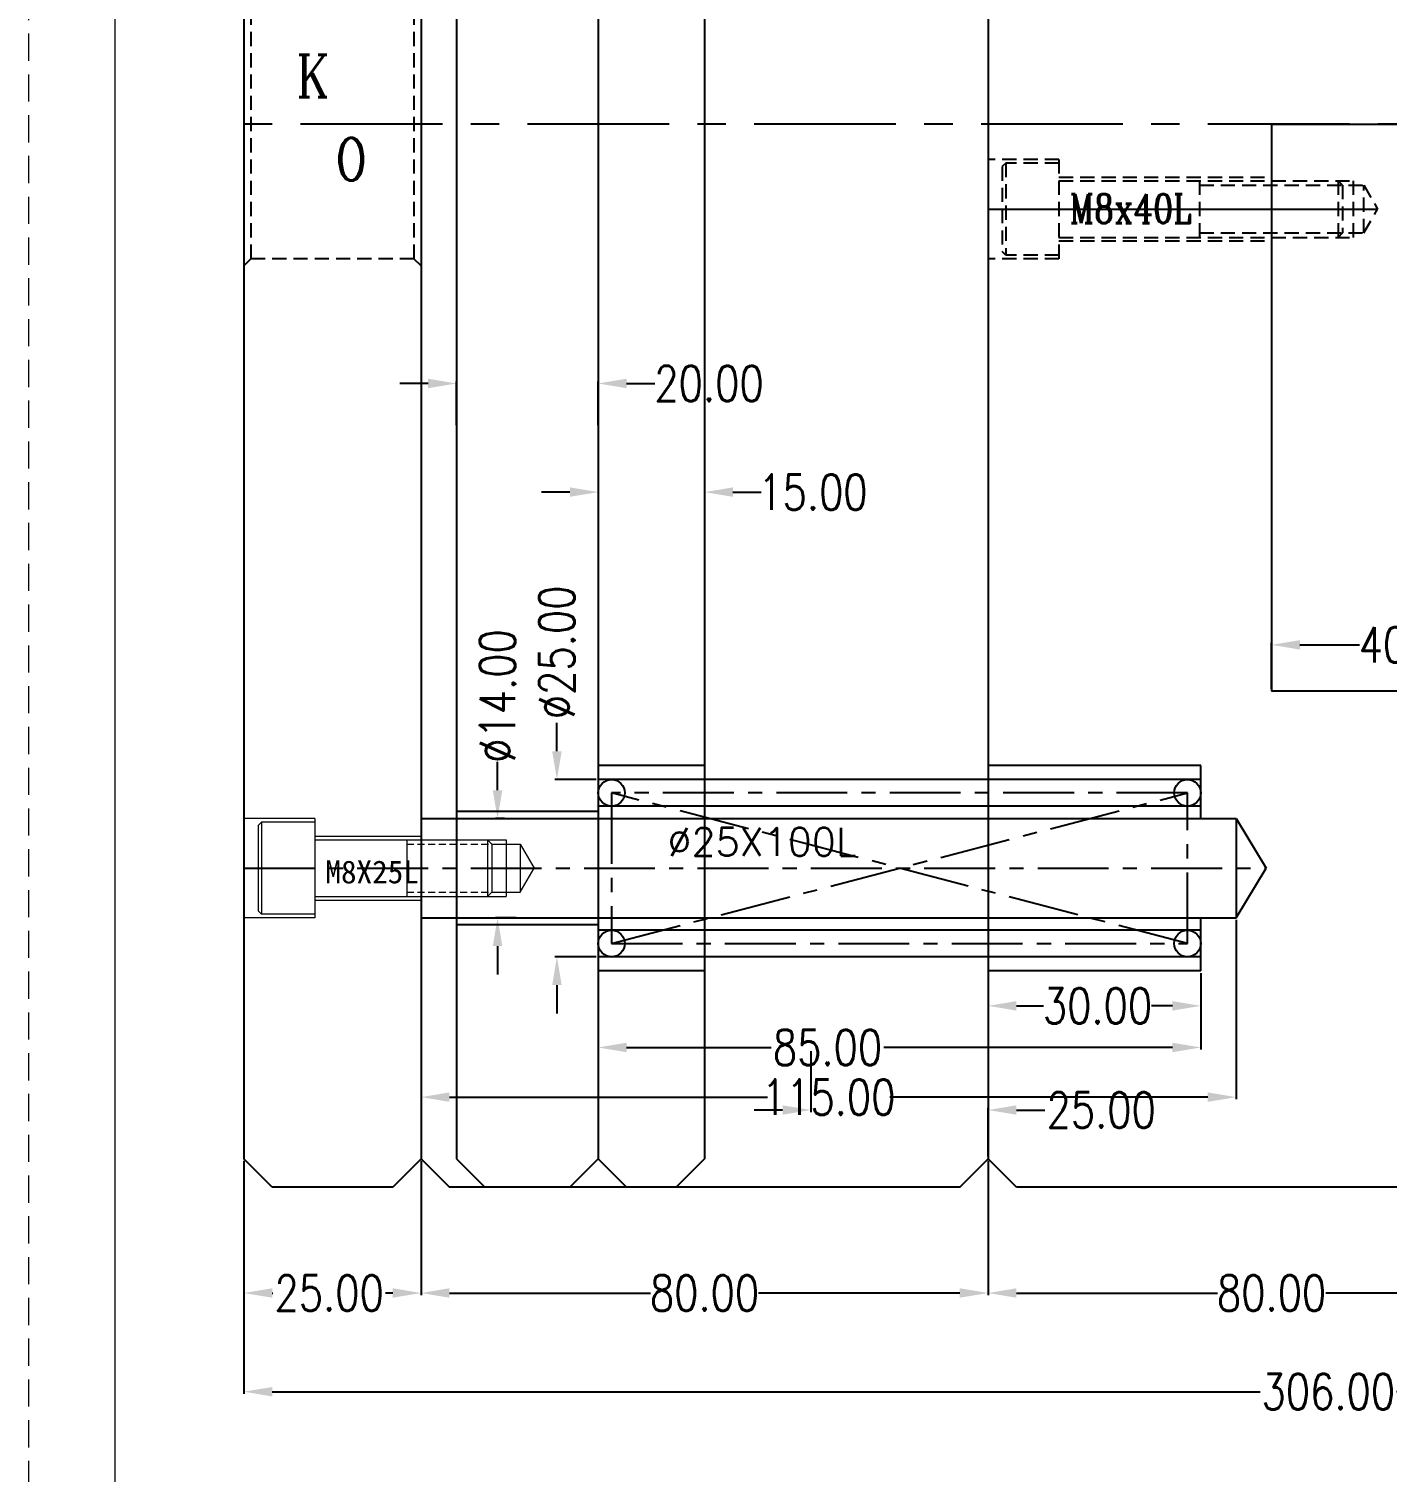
# Model space of a CAD drawing. Header units: millimetres. Extents: x 30214 to 31354, y -22640 to -21834.
# Drawn here: x 30213.9 to 30405.5, y -22241 to -22037.4 of the extents above; entities that cross this region are included whole.
import ezdxf

# ---------------------------------------------------------------- set-up
doc = ezdxf.new("R2010")
doc.units = ezdxf.units.MM
doc.header["$LTSCALE"] = 8
for name, pattern in [('ACAD_ISO02W100', [15, 12, -3]), ('CENTER', [2, 1.25, -0.25, 0.25, -0.25]), ('CENTER2', [1.125, 0.75, -0.125, 0.125, -0.125]), ('DASHED', [0.75, 0.5, -0.25]), ('HIDDEN', [0.375, 0.25, -0.125])]:
    doc.linetypes.add(name, pattern=pattern)
doc.layers.get('DEFPOINTS').update_dxf_attribs({"color": 6})
for name, color, linetype in [('Cav-cor', 30, 'Continuous'), ('CL', 1, 'Continuous'), ('PIN', 5, 'Continuous'), ('SCREW', 52, 'HIDDEN'), ('SPRING', 7, 'Continuous'), ('文字', 1, 'Continuous')]:
    doc.layers.add(name, color=color, linetype=linetype)
for name, color, linetype, lineweight in [('dim', 3, 'Continuous', 15), ('MBOM-ASSIS-LAYER', 71, 'Continuous', 9), ('螺絲', 42, 'ACAD_ISO02W100', 15)]:
    doc.layers.add(name, color=color, linetype=linetype, lineweight=lineweight)
doc.styles.add('ROMANC', font='RomanC.ttf', dxfattribs={"width": 0.8, "height": 7})
doc.styles.get("Standard").update_dxf_attribs({"font": 'txt.shx', "width": 0.8, "bigfont": 'chineset.shx'})
doc.styles.add('style1', font='mingliu.ttc', dxfattribs={"width": 0.75})
doc.styles.add('txt', font='txt.shx', dxfattribs={"width": 0.75, "height": 3.2})
doc.dimstyles.new('ISO-25', dxfattribs={"dimtxt": 5, "dimasz": 4, "dimexe": 0.3, "dimexo": 0.3, "dimtad": 0, "dimzin": 1, "dimdsep": 46, "dimtxsty": 'Standard', "dimcen": 0, "dimclrd": 3, "dimclre": 3, "dimclrt": 3, "dimazin": 0, "dimtfac": 1, "dimtofl": 0, "dimtmove": 0, "dimatfit": 0, "dimfxl": 0, "dimarcsym": 0})

# ---------------------------------------------------------------- blocks, each defined once
blk = doc.blocks.new('*D27418')
at = {"layer": 'DEFPOINTS', "color": 0}
for p in [(30294.19, -22087.42), (30274.19, -22093.61), (30294.19, -22093.61)]:
    blk.add_point(p, dxfattribs=at)
at = {"layer": 'dim', "color": 3, "lineweight": -2}
for p, q in [((30270.19, -22087.42), (30266.19, -22087.42)), ((30274.19, -22093.31), (30274.19, -22087.12)), ((30294.19, -22093.31), (30294.19, -22087.12)), ((30298.19, -22087.42), (30302.19, -22087.42))]:
    blk.add_line(p, q, dxfattribs=at)
at = {"layer": 'dim', "color": 3}
for points in [[(30270.19, -22088.09), (30270.19, -22086.75), (30274.19, -22087.42)], [(30298.19, -22086.75), (30298.19, -22088.09), (30294.19, -22087.42)]]:
    blk.add_solid(points, dxfattribs=at)
at = {"layer": 'dim', "color": 3, "insert": (30309.82, -22087.42), "char_height": 5, "attachment_point": 5}
blk.add_mtext('20.00', dxfattribs=at)
blk = doc.blocks.new('*D27423')
at = {"layer": 'DEFPOINTS', "color": 0}
for p in [(30349.19, -22196.81), (30429.19, -22196.81), (30429.19, -22215.76)]:
    blk.add_point(p, dxfattribs=at)
at = {"layer": 'dim', "color": 3, "lineweight": -2}
for p, q in [((30349.19, -22197.11), (30349.19, -22216.06)), ((30429.19, -22197.11), (30429.19, -22216.06)), ((30353.19, -22215.76), (30381.57, -22215.76)), ((30425.19, -22215.76), (30396.82, -22215.76))]:
    blk.add_line(p, q, dxfattribs=at)
at = {"layer": 'dim', "color": 3}
for points in [[(30353.19, -22215.09), (30353.19, -22216.42), (30349.19, -22215.76)], [(30425.19, -22216.42), (30425.19, -22215.09), (30429.19, -22215.76)]]:
    blk.add_solid(points, dxfattribs=at)
at = {"layer": 'dim', "color": 3, "insert": (30389.19, -22215.76), "char_height": 5, "attachment_point": 5}
blk.add_mtext('80.00', dxfattribs=at)
blk = doc.blocks.new('*D27424')
at = {"layer": 'DEFPOINTS', "color": 0}
for p in [(30269.19, -22196.81), (30349.19, -22196.81), (30349.19, -22215.76)]:
    blk.add_point(p, dxfattribs=at)
at = {"layer": 'dim', "color": 3, "lineweight": -2}
for p, q in [((30269.19, -22197.11), (30269.19, -22216.06)), ((30349.19, -22197.11), (30349.19, -22216.06)), ((30273.19, -22215.76), (30301.57, -22215.76)), ((30345.19, -22215.76), (30316.82, -22215.76))]:
    blk.add_line(p, q, dxfattribs=at)
at = {"layer": 'dim', "color": 3}
for points in [[(30273.19, -22215.09), (30273.19, -22216.42), (30269.19, -22215.76)], [(30345.19, -22216.42), (30345.19, -22215.09), (30349.19, -22215.76)]]:
    blk.add_solid(points, dxfattribs=at)
at = {"layer": 'dim', "color": 3, "insert": (30309.19, -22215.76), "char_height": 5, "attachment_point": 5}
blk.add_mtext('80.00', dxfattribs=at)
blk = doc.blocks.new('*D27425')
at = {"layer": 'DEFPOINTS', "color": 0}
for p in [(30244.19, -22196.81), (30269.19, -22196.81), (30244.19, -22215.76)]:
    blk.add_point(p, dxfattribs=at)
at = {"layer": 'dim', "color": 3, "lineweight": -2}
for p, q in [((30244.19, -22197.11), (30244.19, -22216.06)), ((30269.19, -22197.11), (30269.19, -22216.06)), ((30248.19, -22215.76), (30248.28, -22215.76)), ((30265.19, -22215.76), (30264.19, -22215.76))]:
    blk.add_line(p, q, dxfattribs=at)
at = {"layer": 'dim', "color": 3}
for points in [[(30248.19, -22215.09), (30248.19, -22216.42), (30244.19, -22215.76)], [(30265.19, -22216.42), (30265.19, -22215.09), (30269.19, -22215.76)]]:
    blk.add_solid(points, dxfattribs=at)
at = {"layer": 'dim', "color": 3, "insert": (30256.23, -22215.76), "char_height": 5, "attachment_point": 5}
blk.add_mtext('25.00', dxfattribs=at)
blk = doc.blocks.new('*D27426')
at = {"layer": 'DEFPOINTS', "color": 0}
for p in [(30244.19, -22196.81), (30550.19, -22196.81), (30550.19, -22229.68)]:
    blk.add_point(p, dxfattribs=at)
at = {"layer": 'dim', "color": 3, "lineweight": -2}
for p, q in [((30244.19, -22197.11), (30244.19, -22229.98)), ((30550.19, -22197.11), (30550.19, -22229.98)), ((30248.19, -22229.68), (30387.57, -22229.68)), ((30546.19, -22229.68), (30406.82, -22229.68))]:
    blk.add_line(p, q, dxfattribs=at)
at = {"layer": 'dim', "color": 3}
for points in [[(30248.19, -22229.02), (30248.19, -22230.35), (30244.19, -22229.68)], [(30546.19, -22230.35), (30546.19, -22229.02), (30550.19, -22229.68)]]:
    blk.add_solid(points, dxfattribs=at)
at = {"layer": 'dim', "color": 3, "insert": (30397.19, -22229.68), "char_height": 5, "attachment_point": 5}
blk.add_mtext('306.00', dxfattribs=at)
blk = doc.blocks.new('*D27427')
at = {"layer": 'DEFPOINTS', "color": 0}
for p in [(30294.19, -22093.61), (30309.19, -22093.61), (30309.19, -22102.75)]:
    blk.add_point(p, dxfattribs=at)
at = {"layer": 'dim', "color": 3, "lineweight": -2}
for p, q in [((30294.19, -22093.91), (30294.19, -22103.05)), ((30309.19, -22093.91), (30309.19, -22103.05)), ((30290.19, -22102.75), (30286.19, -22102.75)), ((30313.19, -22102.75), (30317.19, -22102.75))]:
    blk.add_line(p, q, dxfattribs=at)
at = {"layer": 'dim', "color": 3}
for points in [[(30290.19, -22103.41), (30290.19, -22102.08), (30294.19, -22102.75)], [(30313.19, -22102.08), (30313.19, -22103.41), (30309.19, -22102.75)]]:
    blk.add_solid(points, dxfattribs=at)
at = {"layer": 'dim', "color": 3, "insert": (30324.48, -22102.75), "char_height": 5, "attachment_point": 5}
blk.add_mtext('15.00', dxfattribs=at)
blk = doc.blocks.new('*D27451')
at = {"layer": 'DEFPOINTS', "color": 0}
for p in [(30379.19, -22170.31), (30349.19, -22171.93), (30349.19, -22175.24)]:
    blk.add_point(p, dxfattribs=at)
at = {"layer": 'dim', "color": 3, "lineweight": -2}
for p, q in [((30379.19, -22170.61), (30379.19, -22175.54)), ((30349.19, -22172.23), (30349.19, -22175.54)), ((30353.19, -22175.24), (30357.01, -22175.24)), ((30375.19, -22175.24), (30372.26, -22175.24))]:
    blk.add_line(p, q, dxfattribs=at)
at = {"layer": 'dim', "color": 3}
for points in [[(30353.19, -22174.57), (30353.19, -22175.91), (30349.19, -22175.24)], [(30375.19, -22175.91), (30375.19, -22174.57), (30379.19, -22175.24)]]:
    blk.add_solid(points, dxfattribs=at)
at = {"layer": 'dim', "color": 3, "insert": (30364.63, -22175.24), "char_height": 5, "attachment_point": 5}
blk.add_mtext('30.00', dxfattribs=at)
blk = doc.blocks.new('*D27452')
at = {"layer": 'DEFPOINTS', "color": 0}
for p in [(30379.19, -22170.31), (30294.19, -22176.06), (30294.19, -22181.11)]:
    blk.add_point(p, dxfattribs=at)
at = {"layer": 'dim', "color": 3, "lineweight": -2}
for p, q in [((30379.19, -22170.61), (30379.19, -22181.41)), ((30294.19, -22176.36), (30294.19, -22181.41)), ((30298.19, -22181.11), (30318.58, -22181.11)), ((30375.19, -22181.11), (30334.5, -22181.11))]:
    blk.add_line(p, q, dxfattribs=at)
at = {"layer": 'dim', "color": 3}
for points in [[(30298.19, -22180.44), (30298.19, -22181.78), (30294.19, -22181.11)], [(30375.19, -22181.78), (30375.19, -22180.44), (30379.19, -22181.11)]]:
    blk.add_solid(points, dxfattribs=at)
at = {"layer": 'dim', "color": 3, "insert": (30326.54, -22181.11), "char_height": 5, "attachment_point": 5}
blk.add_mtext('85.00', dxfattribs=at)
blk = doc.blocks.new('*D27453')
at = {"layer": 'DEFPOINTS', "color": 0}
for p in [(30384.19, -22162.81), (30269.19, -22174.75), (30269.19, -22188.12)]:
    blk.add_point(p, dxfattribs=at)
at = {"layer": 'dim', "color": 3, "lineweight": -2}
for p, q in [((30384.19, -22163.11), (30384.19, -22188.42)), ((30269.19, -22175.05), (30269.19, -22188.42)), ((30273.19, -22188.12), (30318.07, -22188.12)), ((30380.19, -22188.12), (30335.32, -22188.12))]:
    blk.add_line(p, q, dxfattribs=at)
at = {"layer": 'dim', "color": 3}
for points in [[(30273.19, -22187.45), (30273.19, -22188.78), (30269.19, -22188.12)], [(30380.19, -22188.78), (30380.19, -22187.45), (30384.19, -22188.12)]]:
    blk.add_solid(points, dxfattribs=at)
at = {"layer": 'dim', "color": 3, "insert": (30326.69, -22188.12), "char_height": 5, "attachment_point": 5}
blk.add_mtext('115.00', dxfattribs=at)
blk = doc.blocks.new('*D27454')
at = {"layer": 'DEFPOINTS', "color": 0}
for p in [(30288.36, -22143.31), (30294.19, -22143.31), (30294.19, -22168.31)]:
    blk.add_point(p, dxfattribs=at)
at = {"layer": 'dim', "color": 3, "lineweight": -2}
for p, q in [((30288.36, -22139.31), (30288.36, -22135.31)), ((30293.89, -22143.31), (30288.06, -22143.31)), ((30293.89, -22168.31), (30288.06, -22168.31)), ((30288.36, -22172.31), (30288.36, -22176.31))]:
    blk.add_line(p, q, dxfattribs=at)
at = {"layer": 'dim', "color": 3}
for points in [[(30287.69, -22139.31), (30289.03, -22139.31), (30288.36, -22143.31)], [(30289.03, -22172.31), (30287.69, -22172.31), (30288.36, -22168.31)]]:
    blk.add_solid(points, dxfattribs=at)
at = {"layer": 'dim', "color": 3, "insert": (30288.36, -22125.36), "char_height": 5, "attachment_point": 5, "rotation": 90}
blk.add_mtext('%%c25.00', dxfattribs=at)
blk = doc.blocks.new('*D27455')
at = {"layer": 'DEFPOINTS', "color": 0}
for p in [(30279.98, -22148.81), (30281.24, -22148.81), (30282.93, -22162.81)]:
    blk.add_point(p, dxfattribs=at)
at = {"layer": 'dim', "color": 3, "lineweight": -2}
for p, q in [((30279.98, -22144.81), (30279.98, -22140.81)), ((30280.94, -22148.81), (30279.68, -22148.81)), ((30282.63, -22162.81), (30279.68, -22162.81)), ((30279.98, -22166.81), (30279.98, -22170.81))]:
    blk.add_line(p, q, dxfattribs=at)
at = {"layer": 'dim', "color": 3}
for points in [[(30279.31, -22144.81), (30280.65, -22144.81), (30279.98, -22148.81)], [(30280.65, -22166.81), (30279.31, -22166.81), (30279.98, -22162.81)]]:
    blk.add_solid(points, dxfattribs=at)
at = {"layer": 'dim', "color": 3, "insert": (30279.98, -22131.52), "char_height": 5, "attachment_point": 5, "rotation": 90}
blk.add_mtext('%%c14.00', dxfattribs=at)
blk = doc.blocks.new('*D27458')
at = {"layer": 'DEFPOINTS', "color": 0}
for p in [(30324.19, -22181.31), (30349.19, -22189.94), (30349.19, -22196.81)]:
    blk.add_point(p, dxfattribs=at)
at = {"layer": 'dim', "color": 3, "lineweight": -2}
for p, q in [((30324.19, -22181.61), (30324.19, -22190.24)), ((30320.19, -22189.94), (30316.19, -22189.94)), ((30349.19, -22196.51), (30349.19, -22189.64)), ((30353.19, -22189.94), (30357.19, -22189.94))]:
    blk.add_line(p, q, dxfattribs=at)
at = {"layer": 'dim', "color": 3}
for points in [[(30320.19, -22190.6), (30320.19, -22189.27), (30324.19, -22189.94)], [(30353.19, -22189.27), (30353.19, -22190.6), (30349.19, -22189.94)]]:
    blk.add_solid(points, dxfattribs=at)
at = {"layer": 'dim', "color": 3, "insert": (30365.15, -22189.94), "char_height": 5, "attachment_point": 5}
blk.add_mtext('25.00', dxfattribs=at)
blk = doc.blocks.new('*D27460')
at = {"layer": 'DEFPOINTS', "color": 0}
for p in [(30429.19, -22124.3), (30389.19, -22130.81), (30429.19, -22130.81)]:
    blk.add_point(p, dxfattribs=at)
at = {"layer": 'dim', "color": 3, "lineweight": -2}
for p, q in [((30389.19, -22130.51), (30389.19, -22124)), ((30429.19, -22130.51), (30429.19, -22124)), ((30393.19, -22124.3), (30401.57, -22124.3)), ((30425.19, -22124.3), (30416.82, -22124.3))]:
    blk.add_line(p, q, dxfattribs=at)
at = {"layer": 'dim', "color": 3}
for points in [[(30393.19, -22123.63), (30393.19, -22124.97), (30389.19, -22124.3)], [(30425.19, -22124.97), (30425.19, -22123.63), (30429.19, -22124.3)]]:
    blk.add_solid(points, dxfattribs=at)
at = {"layer": 'dim', "color": 3, "insert": (30409.19, -22124.3), "char_height": 5, "attachment_point": 5}
blk.add_mtext('40.00', dxfattribs=at)
blk = doc.blocks.new('20100617.142056')
at = {"layer": 'MBOM-ASSIS-LAYER', "linetype": 'DASHED'}
blk.add_line((-1189, 0), (-1189, 841), dxfattribs=at)
at = {"layer": 'MBOM-ASSIS-LAYER'}
blk.add_line((-1176.3, 12.7), (-1176.3, 828.3), dxfattribs=at)

msp = doc.modelspace()

# ---------------------------------------------------------------- linework, layer by layer
at = {"linetype": 'Continuous'}
for p, q in [((30244.192, -21904.813), (30244.192, -22196.813)), ((30269.192, -21941.813), (30269.192, -22196.813)), ((30349.192, -21941.813), (30349.192, -22196.813)), ((30274.192, -22023.313), (30274.192, -22196.813)), ((30309.192, -22023.313), (30309.192, -22196.813)), ((30294.192, -22024.813), (30294.192, -22196.813)), ((30248.192, -22200.813), (30244.192, -22196.813)), ((30269.192, -22196.813), (30265.192, -22200.813)), ((30269.192, -22196.813), (30273.192, -22200.813)), ((30274.192, -22196.813), (30278.192, -22200.813)), ((30294.192, -22196.813), (30290.192, -22200.813)), ((30298.192, -22200.813), (30294.192, -22196.813)), ((30309.192, -22196.813), (30305.192, -22200.813)), ((30345.192, -22200.813), (30349.192, -22196.813)), ((30353.192, -22200.813), (30349.192, -22196.813)), ((30265.192, -22200.813), (30248.192, -22200.813)), ((30345.192, -22200.813), (30273.192, -22200.813)), ((30290.192, -22200.813), (30278.192, -22200.813)), ((30305.192, -22200.813), (30298.192, -22200.813)), ((30425.192, -22200.813), (30353.192, -22200.813))]:
    msp.add_line(p, q, dxfattribs=at)
at = {"linetype": 'HIDDEN'}
for p, q in [((30245.192, -22031.813), (30245.192, -22069.813)), ((30268.192, -22031.813), (30268.192, -22069.813)), ((30359.192, -22055.813), (30349.192, -22055.813)), ((30359.192, -22055.813), (30359.192, -22069.813)), ((30359.192, -22058.313), (30389.192, -22058.313)), ((30359.192, -22067.313), (30389.192, -22067.313)), ((30245.192, -22069.813), (30244.192, -22070.813)), ((30268.192, -22069.813), (30245.192, -22069.813)), ((30269.192, -22070.813), (30268.192, -22069.813)), ((30359.192, -22069.813), (30349.192, -22069.813))]:
    msp.add_line(p, q, dxfattribs=at)
at = {"layer": 'Cav-cor', "color": 241}
for p, q in [((30389.192, -22050.813), (30389.192, -22130.813)), ((30389.192, -22050.813), (30465.192, -22050.813)), ((30465.192, -22130.813), (30389.192, -22130.813))]:
    msp.add_line(p, q, dxfattribs=at)
at = {"layer": 'CL', "color": 0, "linetype": 'CENTER', "ltscale": 2}
msp.add_line((30560.192, -22050.813), (30244.192, -22050.813), dxfattribs=at)
at = {"layer": 'PIN'}
for p, q in [((30269.192, -22148.813), (30384.192, -22148.813)), ((30384.192, -22148.813), (30384.192, -22162.814)), ((30384.192, -22148.813), (30388.399, -22155.813)), ((30384.192, -22162.814), (30388.399, -22155.813)), ((30269.192, -22162.814), (30384.192, -22162.814))]:
    msp.add_line(p, q, dxfattribs=at)
at = {"layer": 'SCREW'}
for p, q in [((30351.692, -22056.313), (30351.192, -22056.813)), ((30351.192, -22056.813), (30351.192, -22068.813)), ((30359.192, -22056.313), (30351.692, -22056.313)), ((30351.692, -22056.313), (30351.692, -22069.313)), ((30359.192, -22058.813), (30400.692, -22058.813)), ((30379.019, -22058.813), (30379.019, -22066.813)), ((30398.567, -22058.813), (30398.567, -22066.813)), ((30399.192, -22059.438), (30398.567, -22058.813)), ((30400.692, -22058.813), (30400.692, -22066.813)), ((30379.019, -22059.438), (30402.192, -22059.438)), ((30399.192, -22059.438), (30399.192, -22066.188)), ((30402.192, -22066.188), (30402.192, -22059.438)), ((30402.192, -22059.438), (30404.141, -22062.813)), ((30402.192, -22066.188), (30404.141, -22062.813)), ((30359.192, -22066.813), (30400.692, -22066.813)), ((30379.019, -22066.188), (30402.192, -22066.188)), ((30399.192, -22066.188), (30398.567, -22066.813)), ((30351.692, -22069.313), (30351.192, -22068.813)), ((30359.192, -22069.313), (30351.692, -22069.313))]:
    msp.add_line(p, q, dxfattribs=at)
at = {"layer": 'SCREW', "linetype": 'CENTER2', "ltscale": 10}
msp.add_line((30349.192, -22062.813), (30404.141, -22062.813), dxfattribs=at)
at = {"layer": 'SPRING', "ltscale": 5}
for p, q in [((30309.192, -22141.313), (30294.192, -22141.313)), ((30379.192, -22141.313), (30349.192, -22141.313)), ((30379.192, -22148.813), (30379.192, -22141.313)), ((30294.192, -22147.813), (30274.192, -22147.813)), ((30379.192, -22170.313), (30379.192, -22162.814)), ((30294.192, -22163.813), (30274.192, -22163.813)), ((30379.192, -22164.563), (30294.192, -22164.563)), ((30379.192, -22170.313), (30349.192, -22170.313))]:
    msp.add_line(p, q, dxfattribs=at)
at = {"layer": 'SPRING', "linetype": 'CENTER'}
for p, q in [((30294.192, -22141.313), (30294.192, -22148.813)), ((30296.067, -22145.188), (30296.067, -22166.438)), ((30377.317, -22145.188), (30296.067, -22145.188)), ((30296.067, -22166.438), (30377.317, -22145.188)), ((30377.317, -22166.438), (30296.067, -22145.188)), ((30377.317, -22166.438), (30377.317, -22145.188)), ((30244.192, -22155.813), (30388.399, -22155.813)), ((30294.192, -22162.814), (30294.192, -22170.313)), ((30296.067, -22166.438), (30377.317, -22166.438))]:
    msp.add_line(p, q, dxfattribs=at)
at = {"layer": 'SPRING', "linetype": 'Continuous', "ltscale": 5}
for p, q in [((30379.192, -22143.313), (30294.192, -22143.313)), ((30379.192, -22147.063), (30294.192, -22147.063)), ((30379.192, -22168.313), (30294.192, -22168.313)), ((30309.192, -22170.313), (30294.192, -22170.313))]:
    msp.add_line(p, q, dxfattribs=at)
at = {"layer": 'SPRING'}
for centre in [(30296.067, -22145.188), (30377.317, -22145.188), (30296.067, -22166.438), (30377.317, -22166.438)]:
    msp.add_circle(centre, 1.875, dxfattribs=at)
at = {"layer": '螺絲', "linetype": 'Continuous'}
for p, q in [((30254.192, -22148.813), (30244.192, -22148.813)), ((30246.692, -22149.313), (30246.192, -22149.813)), ((30246.192, -22149.813), (30246.192, -22161.813)), ((30254.192, -22149.313), (30246.692, -22149.313)), ((30246.692, -22149.313), (30246.692, -22162.313)), ((30254.192, -22148.813), (30254.192, -22162.813)), ((30254.192, -22151.313), (30269.192, -22151.313)), ((30254.192, -22151.813), (30281.192, -22151.813)), ((30267.192, -22151.813), (30267.192, -22159.813)), ((30278.567, -22151.813), (30278.567, -22159.813)), ((30279.192, -22152.438), (30278.567, -22151.813)), ((30279.192, -22152.438), (30279.192, -22159.188)), ((30279.192, -22152.438), (30283.192, -22152.438)), ((30281.192, -22151.813), (30281.192, -22159.813)), ((30283.192, -22152.438), (30285.141, -22155.813)), ((30283.192, -22152.438), (30283.192, -22159.188)), ((30283.192, -22159.188), (30285.141, -22155.813)), ((30254.192, -22159.813), (30281.192, -22159.813)), ((30254.192, -22160.313), (30269.192, -22160.313)), ((30279.192, -22159.188), (30278.567, -22159.813)), ((30279.192, -22159.188), (30283.192, -22159.188)), ((30254.192, -22162.813), (30244.192, -22162.813)), ((30246.692, -22162.313), (30246.192, -22161.813)), ((30254.192, -22162.313), (30246.692, -22162.313))]:
    msp.add_line(p, q, dxfattribs=at)
at = {"layer": '螺絲', "linetype": 'HIDDEN', "ltscale": 0.5}
for p, q in [((30267.192, -22152.438), (30279.192, -22152.438)), ((30278.567, -22151.813), (30281.192, -22151.813)), ((30267.192, -22159.188), (30279.192, -22159.188)), ((30278.567, -22159.813), (30281.192, -22159.813))]:
    msp.add_line(p, q, dxfattribs=at)

# ---------------------------------------------------------------- block references
at = {"layer": 'MBOM-ASSIS-LAYER', "xscale": 0.9590438128709551, "yscale": 0.9590438128709551, "zscale": 0.9590438128709551}
msp.add_blockref('20100617.142056', (31354.161, -22640.336), dxfattribs=at)

# ---------------------------------------------------------------- texts
at = {"linetype": 'HIDDEN', "style": 'ROMANC', "width": 0.8}
for s, p in [('K', (30251.591, -22047.043)), ('O', (30257.081, -22058.783))]:
    msp.add_text(s, height=6, dxfattribs=at).set_placement(p)
at = {"layer": 'dim', "style": 'ROMANC', "width": 0.8}
msp.add_text('M8x40L', height=4.0648, dxfattribs=at).set_placement((30360.66, -22064.781))
at = {"layer": '文字', "linetype": 'Continuous', "style": 'txt'}
msp.add_text('%%C25X100L', height=3.96, dxfattribs=at).set_placement((30303.954, -22154.091))
at = {"layer": '文字', "style": 'style1'}
msp.add_text('M8X25L', height=3.2282, dxfattribs=at).set_placement((30255.704, -22157.956))

# ---------------------------------------------------------------- dimensions: what is measured, and where the dimension line sits
at = {"layer": 'dim'}
for base, p1, p2, picture, middle in [((30294.192, -22087.421), (30274.192, -22093.613), (30294.192, -22093.613), '*D27418', (30309.817, -22087.421)), ((30429.192, -22124.3), (30389.192, -22130.813), (30429.192, -22130.813), '*D27460', (30409.192, -22124.3)), ((30349.192, -22189.935), (30324.192, -22181.313), (30349.192, -22196.813), '*D27458', (30365.151, -22189.935)), ((30550.192, -22229.685), (30244.192, -22196.813), (30550.192, -22196.813), '*D27426', (30397.192, -22229.685)), ((30349.192, -22215.755), (30269.192, -22196.813), (30349.192, -22196.813), '*D27424', (30309.192, -22215.755)), ((30429.192, -22215.755), (30349.192, -22196.813), (30429.192, -22196.813), '*D27423', (30389.192, -22215.755))]:
    dim = msp.add_linear_dim(base=base, p1=p1, p2=p2, dimstyle='ISO-25', override={"dimscale": 1}, dxfattribs=at)
    dim.commit()
    dim.dimension.update_dxf_attribs({"geometry": picture, "text_midpoint": middle})
for base, p1, p2, picture, middle in [((30309.192, -22102.747), (30294.192, -22093.613), (30309.192, -22093.613), '*D27427', (30324.484, -22102.747)), ((30269.192, -22188.116), (30384.192, -22162.814), (30269.192, -22174.746), '*D27453', (30326.692, -22188.116)), ((30294.192, -22181.109), (30379.192, -22170.313), (30294.192, -22176.061), '*D27452', (30326.542, -22181.109)), ((30349.192, -22175.241), (30379.192, -22170.313), (30349.192, -22171.926), '*D27451', (30364.631, -22175.241)), ((30244.192, -22215.755), (30269.192, -22196.813), (30244.192, -22196.813), '*D27425', (30256.234, -22215.755))]:
    dim = msp.add_linear_dim(base=base, p1=p1, p2=p2, dimstyle='ISO-25', override={"dimscale": 1}, dxfattribs=at)
    dim.commit()
    dim.dimension.update_dxf_attribs({"geometry": picture, "text_midpoint": middle, "dimtype": 160})
for base, p1, p2, picture, middle in [((30288.361, -22143.313), (30294.192, -22168.313), (30294.192, -22143.313), '*D27454', (30288.361, -22125.355)), ((30279.98, -22148.813), (30282.934, -22162.814), (30281.235, -22148.813), '*D27455', (30279.98, -22131.521))]:
    dim = msp.add_linear_dim(base=base, p1=p1, p2=p2, angle=90, text='%%c<>', dimstyle='ISO-25', override={"dimscale": 1}, dxfattribs=at)
    dim.commit()
    dim.dimension.update_dxf_attribs({"geometry": picture, "text_midpoint": middle, "dimtype": 160})

doc.saveas('drawing.dxf')
